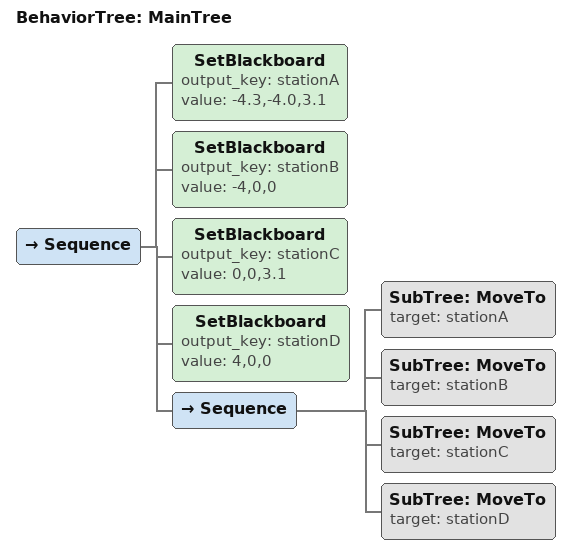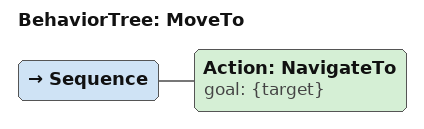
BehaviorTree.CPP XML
<root main_tree_to_execute = "MainTree">
    <BehaviorTree ID="MainTree">
        <Sequence>
            <SetBlackboard output_key="stationA" value="-4.3,-4.0,3.1" />
            <SetBlackboard output_key="stationB" value="-4,0,0" />
            <SetBlackboard output_key="stationC" value="0,0,3.1" />
            <SetBlackboard output_key="stationD" value="4,0,0" />
            <Sequence>
                <SubTree ID="MoveTo" target="stationA" />
                <SubTree ID="MoveTo" target="stationB" />
                <SubTree ID="MoveTo" target="stationC" />
                <SubTree ID="MoveTo" target="stationD" />
            </Sequence>
        </Sequence>
    </BehaviorTree>

    <BehaviorTree ID="MoveTo">
        <Sequence>
            <Action ID="NavigateTo" goal="{target}" />
        </Sequence>
    </BehaviorTree>

</root>
